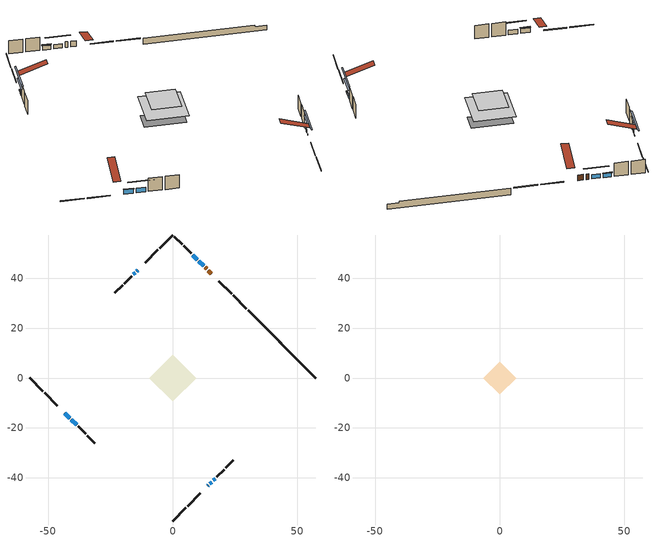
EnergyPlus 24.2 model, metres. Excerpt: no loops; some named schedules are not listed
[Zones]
conditioned space
 floor outside (Floor1 construction): -2.48,0 0,2.48 2.48,0 0,-2.48 z0.61
 floor adiabatic (AdiabaticFloorConstruction): -9.32,0 0,9.32 9.32,0 0,-9.32 z3.05
 floor foundation (Slab1 construction): -6.79,2.48 -2.48,6.79 6.79,-2.48 2.48,-6.79 z-1.68
 wall outside (RimJoist1 construction): 0,-57.32 5.28,-52.04 / -57.32,0 -52.04,-5.28 / 0,57.32 -5.28,52.04 / 29.51,27.81 24.23,33.09 z0.61:0.91
 wall outside (RimJoist2 construction): 5.94,-51.39 11.03,-46.29 / -51.39,-5.94 -46.29,-11.03 / -5.94,51.39 -11.03,46.29 / 23.57,33.75 18.48,38.84 z0.61:0.91
 wall outside (AdiabaticWallConstruction 1): 15.48,41.85 14.26,43.06 / 13.61,43.72 12.99,44.33 z0.61:2.64
 wall outside (AdiabaticWallConstruction): 12.34,44.99 10.49,46.84 z0.61:2.14; -43.29,-14.03 -41.28,-16.05 z0.61:2.27; -14.03,43.29 -14.45,42.87 z0.61:0.95; 14.03,-43.29 14.24,-43.08 z0.61:0.96; -15.11,42.22 -15.83,41.49 / 14.9,-42.43 15.62,-41.7 z0.61:1.8; -40.62,-16.7 -38.56,-18.76 z0.61:2.31; 9.83,47.49 8.02,49.3 z0.61:2.1; 16.28,-41.05 16.98,-40.34 z0.61:1.77
 wall outside (Wall1 construction): 17.64,-39.68 20.63,-36.7 / -37.9,-19.42 -34.92,-22.41 / -16.49,40.84 -19.47,37.85 / 7.37,49.96 4.38,52.94 z0.61:5.49
 wall outside (Wall2 construction): 21.28,-36.04 24.35,-32.97 / -34.26,-23.06 -31.19,-26.13 / -20.13,37.19 -23.2,34.13 / 3.72,53.6 0.66,56.67 z0.61:5.49
 wall foundation (FoundationWall1 construction): 30.17,27.16,-1.68 30.17,27.16,0.61 54.61,2.72,0.61 54.61,2.72,0.07 57.32,0,0.07 57.32,0,-1.68
 window (WindowConstruction): 12.34,44.99 10.49,46.84 z0.61:2.14
 window (WindowConstruction 6): -43.29,-14.03 -41.28,-16.05 z0.61:2.27
 window (WindowConstruction 7): -14.03,43.29 -14.45,42.87 z0.61:0.95
 window (WindowConstruction 8): 14.03,-43.29 14.24,-43.08 z0.61:0.95
 window (WindowConstruction 1): -15.11,42.22 -15.83,41.49 z0.61:1.8
 window (WindowConstruction 2): 14.9,-42.42 15.62,-41.7 z0.61:1.8
 window (WindowConstruction 3): -40.62,-16.7 -38.56,-18.76 z0.61:2.31
 window (WindowConstruction 4): 9.83,47.49 8.02,49.3 z0.61:2.1
 window (WindowConstruction 5): 16.28,-41.05 16.98,-40.34 z0.61:1.77
 door (Door): 15.48,41.85 14.26,43.06 z0.61:2.64
 door (Door 1): 13.61,43.72 12.99,44.33 z0.61:2.64
 ceiling adiabatic (AdiabaticFloorConstruction): 0,-9.32 9.32,0 0,9.32 -9.32,0 z3.05
attic - vented
 floor to conditioned space (Floor2 construction Reversed): -6.59,0 0,6.59 6.59,0 0,-6.59 z5.49
 roof outside (Roof1 construction): 13.38,-43.95,5.49 6.96,-37.53,8.51 5.27,-39.22,8.51 11.69,-45.64,5.49; -43.95,-13.38,5.49 -37.53,-6.96,8.51 -39.22,-5.27,8.51 -45.64,-11.69,5.49; -13.38,43.95,5.49 -6.96,37.53,8.51 -5.27,39.22,8.51 -11.69,45.64,5.49; 16.13,41.19,5.49 9.71,34.77,8.51 11.41,33.08,8.51 17.82,39.5,5.49
shading: 8.62,48.7 14.2,43.12 14.49,43.41 8.91,48.99 z4.78; -41.13,-16.19 -43.43,-13.89 -43.72,-14.18 -41.43,-16.48 z2.47; -18.04,39.28 -10.44,46.88 -10.73,47.17 -18.33,39.57 z6.03; 17.83,-39.49 10.44,-46.88 10.73,-47.17 18.13,-39.78 z6.03; -17.69,39.63 -13.24,44.08 -13.53,44.37 -17.99,39.92 z4.44; 17.49,-39.84 13.03,-44.29 13.32,-44.58 17.78,-40.13 z4.44; -36.69,-20.63 -42.49,-14.84 -42.78,-15.13 -36.98,-20.92 z4.95; 7.88,49.44 9.97,47.35 10.26,47.64 8.17,49.73 z2.3; 17.12,-40.2 16.14,-41.19 16.43,-41.48 17.42,-40.49 z1.97
[Building]
Building 1: Terrain=Suburbs
[Site:Location]
Toronto City Centre_ON: Latitude {deg}=43.63; Longitude {deg}=-79.39; Time Zone {hr}=-5; Elevation {m}=77; Keep Site Location Information=Yes
[Site:GroundTemperature:Shallow]
5.01852, 3.26908, 3.12898, 3.95918, 7.29196, 10.6092, 13.4851, 15.3069, 15.4617, 13.9799, 11.1774, 7.9619
[Site:WaterMainsTemperature]
Calculation Method=Schedule; Temperature Schedule=mains temperature schedule
[Material] Roughness=Rough; Thermal Absorptance=0.9
Name | Thickness {m} | Conductivity {W/m-K} | Density {kg/m3} | Specific Heat {J/kg-K} | Solar Absorptance | Visible Absorptance
asphalt or fiberglass shingles | 0.00635 | 0.162714 | 1121.4 | 1465.45 | 0.84 | 0.84
ceiling loosefill ins | 0.0846667 | 0.0480833 | 16.02 | 1046.75 | 0.7 | 0.7
ceiling stud and cavity | 0.1397 | 0.0937792 | 65.682 | 1177.47 | 0.7 | 0.7
concrete 4.0 in. | 0.1016 | 1.803125 | 2242.8 | 837.4 | 0.7 | 0.7
concrete 8.0 in. | 0.2032 | 1.803125 | 2242.8 | 837.4 | 0.7 | 0.7
door material | 0.04445 | 0.327969 | 512.64 | 1214.23 | 0.7 | 0.7
door material 1 | 0.04445 | 0.20624 | 512.64 | 1214.23 | 0.7 | 0.7
exterior vertical ins | 0.0090273 | 0.029427 | 32.04 | 1214.23 | 0.7 | 0.7
floor covering | 0.0127 | 0.0433444 | 54.468 | 1339.84 | 0.6 | 0.6
floor rigid ins; rim joist rigid ins | 0.051816 | 0.029427 | 32.04 | 1214.23 | 0.7 | 0.7
floor rigid ins 1; wall rigid ins | 0.512978 | 0.029427 | 32.04 | 1214.23 | 0.7 | 0.7
floor stud and cavity | 0.1397 | 0.816256 | 92.3553 | 1139.71 | 0.7 | 0.7
floor stud and cavity 1 | 0.1397 | 1.75129 | 37.0049 | 1207.88 | 0.7 | 0.7
furniture material conditioned space 1 | 0.1524 | 0.115458 | 640.8 | 1214.23 | 0.6 | 0.6
gypsum board | 0.0127 | 0.160291 | 801 | 837.4 | 0.6 | 0.6
gypsum board 1 | 0.0127 | 0.160291 | 801 | 837.4 | 0.7 | 0.7
interior horizontal ins | 0.0378081 | 0.029427 | 32.04 | 1214.23 | 0.7 | 0.7
osb sheathing 0.5 in. | 0.0127 | 0.115458 | 512.64 | 1214.23 | 0.7 | 0.7
osb sheathing 0.75 in. | 0.01905 | 0.115458 | 512.64 | 1214.23 | 0.7 | 0.7
osb sheathing 2.0 in. | 0.0508 | 0.115458 | 512.64 | 1214.23 | 0.7 | 0.7
rim joist stud and cavity | 0.0508 | 0.0451784 | 125.044 | 1163.47 | 0.6 | 0.6
rim joist stud and cavity 1 | 0.0508 | 0.548689 | 125.044 | 1163.47 | 0.6 | 0.6
wall stud and cavity | 0.1397 | 0.0855862 | 139.0536 | 1170.24 | 0.7 | 0.7
wall stud and cavity 1 | 0.0889 | 0.380278 | 52.3479 | 1209.89 | 0.7 | 0.7
wall stud and cavity 2 | 0.0889 | 0.391764 | 83.0341 | 1211.67 | 0.7 | 0.7
wood siding | 0.0254 | 0.102417 | 544.68 | 1172.36 | 0.4 | 0.4
wood siding 1; wood siding 2; wood siding 3 | 0.0254 | 0.102417 | 544.68 | 1172.36 | 0.7 | 0.7
[WindowMaterial:SimpleGlazingSystem]
Name | U-Factor {W/m2-K} | Solar Heat Gain Coefficient
WindowMaterial | 3.2745 | 0.68
WindowMaterial 1 | 3.27848 | 0.66
WindowMaterial 2 | 3.273367 | 0.69
WindowMaterial 3 | 3.27507 | 0.68
WindowMaterial 4 | 3.27961 | 0.65
WindowMaterial 5 | 3.273367 | 0.68
WindowMaterial 6 | 5.97382 | 0.53
WindowMaterial 7 | 3.24952 | 0.43
[Construction]
AdiabaticFloorConstruction: floor stud and cavity 1, floor rigid ins 1, osb sheathing 0.75 in., floor covering
AdiabaticWallConstruction: wood siding 2, wall rigid ins, wall stud and cavity 1, gypsum board
AdiabaticWallConstruction 1: wood siding 3, wall rigid ins, wall stud and cavity 1, gypsum board
Door: door material
Door 1: door material 1
Floor1 construction: floor stud and cavity, floor rigid ins, osb sheathing 0.75 in., floor covering
Floor2 construction Reversed: gypsum board, ceiling stud and cavity, ceiling loosefill ins
FoundationWall1 construction: concrete 8.0 in., gypsum board 1
furniture construction conditioned space 1: furniture material conditioned space 1
PartitionWallConstruction: gypsum board, wall stud and cavity 2, gypsum board
RimJoist1 construction: wood siding 1, osb sheathing 2.0 in., rim joist stud and cavity
RimJoist2 construction: wood siding 1, rim joist rigid ins, osb sheathing 2.0 in., rim joist stud and cavity 1
Roof1 construction: asphalt or fiberglass shingles
Slab1 construction: concrete 4.0 in.
Wall1 construction; Wall2 construction: wood siding, osb sheathing 0.5 in., wall stud and cavity, gypsum board
WindowConstruction: WindowMaterial
WindowConstruction 1; WindowConstruction 2: WindowMaterial 1
WindowConstruction 3: WindowMaterial 2
WindowConstruction 4: WindowMaterial 3
WindowConstruction 5: WindowMaterial 4
WindowConstruction 6: WindowMaterial 5
WindowConstruction 7: WindowMaterial 6
WindowConstruction 8: WindowMaterial 7
[Zone] Multiplier=1; Part of Total Floor Area=Yes
Name | Volume {m3}
attic - vented | 42.6583
conditioned space | 634.6
[Space]
Name | Zone | Volume {m3}
attic - vented 1 | attic - vented | 42.6583
conditioned space 1 | conditioned space | 634.6
[ZoneInfiltration:EffectiveLeakageArea]
infil attic - vented 1: Zone or Space=attic - vented 1; Schedule=Always On Discrete; Effective Air Leakage Area {cm2}=3656.84; Stack Coefficient=0.000210401; Wind Coefficient=9.8004e-06
[ZoneMixing]
whole house fan mix: Zone or Space=attic - vented; Schedule=Always On Continuous; Design Flow Rate Calculation Method=Flow/Zone; Design Flow Rate {m3/s}=0; Source Zone or Space=conditioned space
[SurfaceProperty:ExposedFoundationPerimeter]
Slab1: Exposed Perimeter Calculation Method=TotalExposedPerimeter; Total Exposed Perimeter {m}=38.404
[InternalMass] Zone or ZoneList=conditioned space; Space or SpaceList=conditioned space 1
Name | Construction | Surface Area {m2}
furniture mass conditioned space 1 | furniture construction conditioned space 1 | 106.42
partition wall mass | PartitionWallConstruction | 266.05
[Lights]
interior lighting: Zone or ZoneList or Space or SpaceList=conditioned space 1; Schedule=interior lighting schedule; Design Level Calculation Method=LightingLevel; Lighting Level {W}=343.2; Return Air Fraction=0; Fraction Radiant=0.6; Fraction Visible=0.2; Fraction Replaceable=1
[People]
occupants: Zone or ZoneList or Space or SpaceList=conditioned space 1; Number of People Schedule=occupants schedule; Number of People Calculation Method=People; Number of People=3; Fraction Radiant=0.314171; Sensible Heat Fraction=0.56303; Activity Level Schedule=occupants activity schedule; Carbon Dioxide Generation Rate {m3/s-W}=0; Enable ASHRAE 55 Comfort Warnings=No; Mean Radiant Temperature Calculation Type=EnclosureAveraged
[ElectricEquipment] Zone or ZoneList or Space or SpaceList=conditioned space 1; Design Level Calculation Method=EquipmentLevel
Name | Schedule | Design Level {W} | Fraction Latent | Fraction Radiant | Fraction Lost
clothes dryer | clothes dryer schedule | 140.772 | 0.015 | 0.081 | 0.85
clothes washer | clothes washer schedule | 32.1985 | 0.03 | 0.162 | 0.7
cooking range | cooking range schedule | 215.147 | 0.08 | 0.432 | 0.2
dishwasher | dishwasher schedule | 66.8632 | 0.3 | 0.18 | 0.4
fridge | fridge schedule | 72.9452 | 0 | 0.6 | 0
mech vent house fan | mech vent house fan schedule | 13.2 | 0 | 0 | 1
mech vent house fan cfis | mech vent house fan cfis schedule | 0 | 0 | 0 | 0
misc plug loads | misc plug loads schedule | 494.7 | 0.045 | 0.513 | 0.1
whole house fan | Always On Discrete | 0 | 0 | 0 | 1
[OtherEquipment] Zone or ZoneList or Space or SpaceList=conditioned space 1; Design Level Calculation Method=EquipmentLevel
Name | Fuel Type | Schedule | Design Level {W} | Fraction Latent | Fraction Radiant | Fraction Lost
clothes dryer 1 | Electricity | clothes dryer schedule | 0 | 0.015 | 0.081 | 0.85
cooking range 1 | Electricity | cooking range schedule | 0 | 0.08 | 0.432 | 0.2
general water use latent | None | general water use schedule | 62.594 | 1 | 0 | 0
general water use sensible | None | general water use schedule | -61.6891 | 0 | 0.6 | 0
mech vent house fan latent load | None | Always On Discrete | 0 | 1 | 0 | 0
mech vent house fan sensible load | None | Always On Discrete | 0 | 0 | 0 | 0
water heater energy adjustment1 | NaturalGas | Always On Discrete | 0.01 | 0 | 0 | 1
[ZoneInfiltration:DesignFlowRate] Zone or ZoneList or Space or SpaceList=conditioned space 1; Schedule=Always On Discrete; Design Flow Rate Calculation Method=Flow/Zone; Design Flow Rate {m3/s}=0
infil flow; natural vent flow; whole house fan flow
[Foundation:Kiva]
Foundation Kiva 1: Initial Indoor Air Temperature {C}=21; Interior Horizontal Insulation Material=interior horizontal ins; Interior Horizontal Insulation Depth {m}=0; Interior Horizontal Insulation Width {m}=1; Wall Height Above Grade {m}=0.609996; Wall Depth Below Slab {m}=0.2032; Custom Block Material Name 1=exterior vertical ins; Custom Block Depth 1 {m}=2.28999; Custom Block X Position 1 {m}=0.2159; Custom Block Z Position 1 {m}=0
[Foundation:Kiva:Settings]
Soil Conductivity {W/m-K}=0.849921; Soil Density {kg/m3}=1842.3; Soil Specific Heat {J/kg-K}=418.7; Ground Solar Absorptivity=0.9; Ground Thermal Absorptivity=0.9; Ground Surface Roughness {m}=0.03; Far-Field Width {m}=40; Deep-Ground Boundary Condition=ZeroFlux; Deep-Ground Depth {m}=40; Minimum Cell Dimension {m}=0.2; Maximum Cell Growth Coefficient=3; Simulation Timestep=Timestep
[Exterior:Lights]
exterior lighting: Schedule=exterior lighting schedule; Design Level {W}=75.6
[Schedule:Constant]
Name | Hourly Value
Always On Continuous; mech vent house fan schedule; mech vent house fan cfis schedule; Always On Discrete | 1
occupants activity schedule | 117.228
fridge schedule | 0
[Schedule:Day:Interval]
interior lighting schedule day: No, 01:00, 0.108182, 04:00, 0.0901515, 05:00, 0.0991667, 06:00, 0.162273, 07:00, 0.270455, 08:00, 0.342576, 10:00, 0.369621, 11:00, 0.351591, 12:00, 0.333561, 13:00, 0.324545, 14:00, 0.31553, 15:00, 0.333561, 16:00, 0.369621, 17:00, 0.450758, 18:00, 0.585985, 19:00, 0.775303, 20:00, 0.955606, 21:00, 0.991667, 22:00, 0.712197, 23:00, 0.360606, 24:00, 0.162273
interior lighting schedule default day: No, 24:00, 0
[Schedule:Week:Daily]
interior lighting schedule Week Rule - Jan1-Jan27: interior lighting schedule day, interior lighting schedule day, interior lighting schedule day, interior lighting schedule day, interior lighting schedule day, interior lighting schedule day, interior lighting schedule day, interior lighting schedule default day, interior lighting schedule default day, interior lighting schedule default day, interior lighting schedule default day, interior lighting schedule default day
interior lighting schedule Week Rule - Jan28-Feb3: interior lighting schedule day, interior lighting schedule day, interior lighting schedule day, interior lighting schedule day, interior lighting schedule day 1, interior lighting schedule day 1, interior lighting schedule day 1, interior lighting schedule default day, interior lighting schedule default day, interior lighting schedule default day, interior lighting schedule default day, interior lighting schedule default day
interior lighting schedule Week Rule - Feb4-Feb24: interior lighting schedule day 1, interior lighting schedule day 1, interior lighting schedule day 1, interior lighting schedule day 1, interior lighting schedule day 1, interior lighting schedule day 1, interior lighting schedule day 1, interior lighting schedule default day, interior lighting schedule default day, interior lighting schedule default day, interior lighting schedule default day, interior lighting schedule default day
interior lighting schedule Week Rule - Feb25-Mar3: interior lighting schedule day 1, interior lighting schedule day 1, interior lighting schedule day 1, interior lighting schedule day 1, interior lighting schedule day 2, interior lighting schedule day 2, interior lighting schedule day 2, interior lighting schedule default day, interior lighting schedule default day, interior lighting schedule default day, interior lighting schedule default day, interior lighting schedule default day
interior lighting schedule Week Rule - Mar4-Mar31: interior lighting schedule day 2, interior lighting schedule day 2, interior lighting schedule day 2, interior lighting schedule day 2, interior lighting schedule day 2, interior lighting schedule day 2, interior lighting schedule day 2, interior lighting schedule default day, interior lighting schedule default day, interior lighting schedule default day, interior lighting schedule default day, interior lighting schedule default day
interior lighting schedule Week Rule - Apr1-Apr28: interior lighting schedule day 3, interior lighting schedule day 3, interior lighting schedule day 3, interior lighting schedule day 3, interior lighting schedule day 3, interior lighting schedule day 3, interior lighting schedule day 3, interior lighting schedule default day, interior lighting schedule default day, interior lighting schedule default day, interior lighting schedule default day, interior lighting schedule default day
interior lighting schedule Week Rule - Apr29-May5: interior lighting schedule day 3, interior lighting schedule day 3, interior lighting schedule day 4, interior lighting schedule day 4, interior lighting schedule day 4, interior lighting schedule day 4, interior lighting schedule day 4, interior lighting schedule default day, interior lighting schedule default day, interior lighting schedule default day, interior lighting schedule default day, interior lighting schedule default day
interior lighting schedule Week Rule - May6-May26: interior lighting schedule day 4, interior lighting schedule day 4, interior lighting schedule day 4, interior lighting schedule day 4, interior lighting schedule day 4, interior lighting schedule day 4, interior lighting schedule day 4, interior lighting schedule default day, interior lighting schedule default day, interior lighting schedule default day, interior lighting schedule default day, interior lighting schedule default day
interior lighting schedule Week Rule - May27-Jun2: interior lighting schedule day 4, interior lighting schedule day 4, interior lighting schedule day 4, interior lighting schedule day 4, interior lighting schedule day 4, interior lighting schedule day 5, interior lighting schedule day 5, interior lighting schedule default day, interior lighting schedule default day, interior lighting schedule default day, interior lighting schedule default day, interior lighting schedule default day
interior lighting schedule Week Rule - Jun3-Jun30: interior lighting schedule day 5, interior lighting schedule day 5, interior lighting schedule day 5, interior lighting schedule day 5, interior lighting schedule day 5, interior lighting schedule day 5, interior lighting schedule day 5, interior lighting schedule default day, interior lighting schedule default day, interior lighting schedule default day, interior lighting schedule default day, interior lighting schedule default day
interior lighting schedule Week Rule - Jul1-Jul28: interior lighting schedule day 6, interior lighting schedule day 6, interior lighting schedule day 6, interior lighting schedule day 6, interior lighting schedule day 6, interior lighting schedule day 6, interior lighting schedule day 6, interior lighting schedule default day, interior lighting schedule default day, interior lighting schedule default day, interior lighting schedule default day, interior lighting schedule default day
interior lighting schedule Week Rule - Jul29-Aug4: interior lighting schedule day 6, interior lighting schedule day 6, interior lighting schedule day 6, interior lighting schedule day 7, interior lighting schedule day 7, interior lighting schedule day 7, interior lighting schedule day 7, interior lighting schedule default day, interior lighting schedule default day, interior lighting schedule default day, interior lighting schedule default day, interior lighting schedule default day
interior lighting schedule Week Rule - Aug5-Aug25: interior lighting schedule day 7, interior lighting schedule day 7, interior lighting schedule day 7, interior lighting schedule day 7, interior lighting schedule day 7, interior lighting schedule day 7, interior lighting schedule day 7, interior lighting schedule default day, interior lighting schedule default day, interior lighting schedule default day, interior lighting schedule default day, interior lighting schedule default day
interior lighting schedule Week Rule - Aug26-Sep1: interior lighting schedule day 7, interior lighting schedule day 7, interior lighting schedule day 7, interior lighting schedule day 7, interior lighting schedule day 7, interior lighting schedule day 7, interior lighting schedule day 8, interior lighting schedule default day, interior lighting schedule default day, interior lighting schedule default day, interior lighting schedule default day, interior lighting schedule default day
interior lighting schedule Week Rule - Sep2-Sep29: interior lighting schedule day 8, interior lighting schedule day 8, interior lighting schedule day 8, interior lighting schedule day 8, interior lighting schedule day 8, interior lighting schedule day 8, interior lighting schedule day 8, interior lighting schedule default day, interior lighting schedule default day, interior lighting schedule default day, interior lighting schedule default day, interior lighting schedule default day
interior lighting schedule Week Rule - Sep30-Oct6: interior lighting schedule day 8, interior lighting schedule day 9, interior lighting schedule day 9, interior lighting schedule day 9, interior lighting schedule day 9, interior lighting schedule day 9, interior lighting schedule day 9, interior lighting schedule default day, interior lighting schedule default day, interior lighting schedule default day, interior lighting schedule default day, interior lighting schedule default day
interior lighting schedule Week Rule - Oct7-Oct27: interior lighting schedule day 9, interior lighting schedule day 9, interior lighting schedule day 9, interior lighting schedule day 9, interior lighting schedule day 9, interior lighting schedule day 9, interior lighting schedule day 9, interior lighting schedule default day, interior lighting schedule default day, interior lighting schedule default day, interior lighting schedule default day, interior lighting schedule default day
interior lighting schedule Week Rule - Oct28-Nov3: interior lighting schedule day 9, interior lighting schedule day 9, interior lighting schedule day 9, interior lighting schedule day 9, interior lighting schedule day 10, interior lighting schedule day 10, interior lighting schedule day 10, interior lighting schedule default day, interior lighting schedule default day, interior lighting schedule default day, interior lighting schedule default day, interior lighting schedule default day
interior lighting schedule Week Rule - Nov4-Nov24: interior lighting schedule day 10, interior lighting schedule day 10, interior lighting schedule day 10, interior lighting schedule day 10, interior lighting schedule day 10, interior lighting schedule day 10, interior lighting schedule day 10, interior lighting schedule default day, interior lighting schedule default day, interior lighting schedule default day, interior lighting schedule default day, interior lighting schedule default day
interior lighting schedule Week Rule - Nov25-Dec1: interior lighting schedule day 10, interior lighting schedule day 10, interior lighting schedule day 10, interior lighting schedule day 10, interior lighting schedule day 10, interior lighting schedule day 10, interior lighting schedule day 11, interior lighting schedule default day, interior lighting schedule default day, interior lighting schedule default day, interior lighting schedule default day, interior lighting schedule default day
interior lighting schedule Week Rule - Dec2-Dec31: interior lighting schedule day 11, interior lighting schedule day 11, interior lighting schedule day 11, interior lighting schedule day 11, interior lighting schedule day 11, interior lighting schedule day 11, interior lighting schedule day 11, interior lighting schedule default day, interior lighting schedule default day, interior lighting schedule default day, interior lighting schedule default day, interior lighting schedule default day
occupants schedule Week Rule - Jan1-Dec31: occupants schedule day, occupants schedule day, occupants schedule day, occupants schedule day, occupants schedule day, occupants schedule day, occupants schedule day, occupants schedule default day, occupants schedule default day, occupants schedule default day, occupants schedule default day, occupants schedule default day
clothes dryer schedule Week Rule - Jan1-Dec31: clothes dryer schedule day, clothes dryer schedule day, clothes dryer schedule day, clothes dryer schedule day, clothes dryer schedule day, clothes dryer schedule day, clothes dryer schedule day, clothes dryer schedule default day, clothes dryer schedule default day, clothes dryer schedule default day, clothes dryer schedule default day, clothes dryer schedule default day
clothes washer schedule Week Rule - Jan1-Dec31: clothes washer schedule day, clothes washer schedule day, clothes washer schedule day, clothes washer schedule day, clothes washer schedule day, clothes washer schedule day, clothes washer schedule day, clothes washer schedule default day, clothes washer schedule default day, clothes washer schedule default day, clothes washer schedule default day, clothes washer schedule default day
cooking range schedule Week Rule - Jan1-Dec31: cooking range schedule day, cooking range schedule day, cooking range schedule day, cooking range schedule day, cooking range schedule day, cooking range schedule day, cooking range schedule day, cooking range schedule default day, cooking range schedule default day, cooking range schedule default day, cooking range schedule default day, cooking range schedule default day
dishwasher schedule Week Rule - Jan1-Dec31: dishwasher schedule day, dishwasher schedule day, dishwasher schedule day, dishwasher schedule day, dishwasher schedule day, dishwasher schedule day, dishwasher schedule day, dishwasher schedule default day, dishwasher schedule default day, dishwasher schedule default day, dishwasher schedule default day, dishwasher schedule default day
misc plug loads schedule Week Rule - Jan1-Dec31: misc plug loads schedule day, misc plug loads schedule day, misc plug loads schedule day, misc plug loads schedule day, misc plug loads schedule day, misc plug loads schedule day, misc plug loads schedule day, misc plug loads schedule default day, misc plug loads schedule default day, misc plug loads schedule default day, misc plug loads schedule default day, misc plug loads schedule default day
general water use schedule Week Rule - Jan1-Dec31: general water use schedule day, general water use schedule day, general water use schedule day, general water use schedule day, general water use schedule day, general water use schedule day, general water use schedule day, general water use schedule default day, general water use schedule default day, general water use schedule default day, general water use schedule default day, general water use schedule default day
exterior lighting schedule Week Rule - Jan1-Jan27: exterior lighting schedule day, exterior lighting schedule day, exterior lighting schedule day, exterior lighting schedule day, exterior lighting schedule day, exterior lighting schedule day, exterior lighting schedule day, exterior lighting schedule default day, exterior lighting schedule default day, exterior lighting schedule default day, exterior lighting schedule default day, exterior lighting schedule default day
exterior lighting schedule Week Rule - Jan28-Feb3: exterior lighting schedule day, exterior lighting schedule day, exterior lighting schedule day, exterior lighting schedule day, exterior lighting schedule day 1, exterior lighting schedule day 1, exterior lighting schedule day 1, exterior lighting schedule default day, exterior lighting schedule default day, exterior lighting schedule default day, exterior lighting schedule default day, exterior lighting schedule default day
exterior lighting schedule Week Rule - Feb4-Feb24: exterior lighting schedule day 1, exterior lighting schedule day 1, exterior lighting schedule day 1, exterior lighting schedule day 1, exterior lighting schedule day 1, exterior lighting schedule day 1, exterior lighting schedule day 1, exterior lighting schedule default day, exterior lighting schedule default day, exterior lighting schedule default day, exterior lighting schedule default day, exterior lighting schedule default day
exterior lighting schedule Week Rule - Feb25-Mar3: exterior lighting schedule day 1, exterior lighting schedule day 1, exterior lighting schedule day 1, exterior lighting schedule day 1, exterior lighting schedule day 2, exterior lighting schedule day 2, exterior lighting schedule day 2, exterior lighting schedule default day, exterior lighting schedule default day, exterior lighting schedule default day, exterior lighting schedule default day, exterior lighting schedule default day
exterior lighting schedule Week Rule - Mar4-Mar31: exterior lighting schedule day 2, exterior lighting schedule day 2, exterior lighting schedule day 2, exterior lighting schedule day 2, exterior lighting schedule day 2, exterior lighting schedule day 2, exterior lighting schedule day 2, exterior lighting schedule default day, exterior lighting schedule default day, exterior lighting schedule default day, exterior lighting schedule default day, exterior lighting schedule default day
exterior lighting schedule Week Rule - Apr1-Apr28: exterior lighting schedule day 3, exterior lighting schedule day 3, exterior lighting schedule day 3, exterior lighting schedule day 3, exterior lighting schedule day 3, exterior lighting schedule day 3, exterior lighting schedule day 3, exterior lighting schedule default day, exterior lighting schedule default day, exterior lighting schedule default day, exterior lighting schedule default day, exterior lighting schedule default day
exterior lighting schedule Week Rule - Apr29-May5: exterior lighting schedule day 3, exterior lighting schedule day 3, exterior lighting schedule day 4, exterior lighting schedule day 4, exterior lighting schedule day 4, exterior lighting schedule day 4, exterior lighting schedule day 4, exterior lighting schedule default day, exterior lighting schedule default day, exterior lighting schedule default day, exterior lighting schedule default day, exterior lighting schedule default day
exterior lighting schedule Week Rule - May6-May26: exterior lighting schedule day 4, exterior lighting schedule day 4, exterior lighting schedule day 4, exterior lighting schedule day 4, exterior lighting schedule day 4, exterior lighting schedule day 4, exterior lighting schedule day 4, exterior lighting schedule default day, exterior lighting schedule default day, exterior lighting schedule default day, exterior lighting schedule default day, exterior lighting schedule default day
exterior lighting schedule Week Rule - May27-Jun2: exterior lighting schedule day 4, exterior lighting schedule day 4, exterior lighting schedule day 4, exterior lighting schedule day 4, exterior lighting schedule day 4, exterior lighting schedule day 5, exterior lighting schedule day 5, exterior lighting schedule default day, exterior lighting schedule default day, exterior lighting schedule default day, exterior lighting schedule default day, exterior lighting schedule default day
exterior lighting schedule Week Rule - Jun3-Jun30: exterior lighting schedule day 5, exterior lighting schedule day 5, exterior lighting schedule day 5, exterior lighting schedule day 5, exterior lighting schedule day 5, exterior lighting schedule day 5, exterior lighting schedule day 5, exterior lighting schedule default day, exterior lighting schedule default day, exterior lighting schedule default day, exterior lighting schedule default day, exterior lighting schedule default day
exterior lighting schedule Week Rule - Jul1-Jul28: exterior lighting schedule day 6, exterior lighting schedule day 6, exterior lighting schedule day 6, exterior lighting schedule day 6, exterior lighting schedule day 6, exterior lighting schedule day 6, exterior lighting schedule day 6, exterior lighting schedule default day, exterior lighting schedule default day, exterior lighting schedule default day, exterior lighting schedule default day, exterior lighting schedule default day
exterior lighting schedule Week Rule - Jul29-Aug4: exterior lighting schedule day 6, exterior lighting schedule day 6, exterior lighting schedule day 6, exterior lighting schedule day 7, exterior lighting schedule day 7, exterior lighting schedule day 7, exterior lighting schedule day 7, exterior lighting schedule default day, exterior lighting schedule default day, exterior lighting schedule default day, exterior lighting schedule default day, exterior lighting schedule default day
exterior lighting schedule Week Rule - Aug5-Aug25: exterior lighting schedule day 7, exterior lighting schedule day 7, exterior lighting schedule day 7, exterior lighting schedule day 7, exterior lighting schedule day 7, exterior lighting schedule day 7, exterior lighting schedule day 7, exterior lighting schedule default day, exterior lighting schedule default day, exterior lighting schedule default day, exterior lighting schedule default day, exterior lighting schedule default day
exterior lighting schedule Week Rule - Aug26-Sep1: exterior lighting schedule day 7, exterior lighting schedule day 7, exterior lighting schedule day 7, exterior lighting schedule day 7, exterior lighting schedule day 7, exterior lighting schedule day 7, exterior lighting schedule day 8, exterior lighting schedule default day, exterior lighting schedule default day, exterior lighting schedule default day, exterior lighting schedule default day, exterior lighting schedule default day
exterior lighting schedule Week Rule - Sep2-Sep29: exterior lighting schedule day 8, exterior lighting schedule day 8, exterior lighting schedule day 8, exterior lighting schedule day 8, exterior lighting schedule day 8, exterior lighting schedule day 8, exterior lighting schedule day 8, exterior lighting schedule default day, exterior lighting schedule default day, exterior lighting schedule default day, exterior lighting schedule default day, exterior lighting schedule default day
exterior lighting schedule Week Rule - Sep30-Oct6: exterior lighting schedule day 8, exterior lighting schedule day 9, exterior lighting schedule day 9, exterior lighting schedule day 9, exterior lighting schedule day 9, exterior lighting schedule day 9, exterior lighting schedule day 9, exterior lighting schedule default day, exterior lighting schedule default day, exterior lighting schedule default day, exterior lighting schedule default day, exterior lighting schedule default day
exterior lighting schedule Week Rule - Oct7-Oct27: exterior lighting schedule day 9, exterior lighting schedule day 9, exterior lighting schedule day 9, exterior lighting schedule day 9, exterior lighting schedule day 9, exterior lighting schedule day 9, exterior lighting schedule day 9, exterior lighting schedule default day, exterior lighting schedule default day, exterior lighting schedule default day, exterior lighting schedule default day, exterior lighting schedule default day
exterior lighting schedule Week Rule - Oct28-Nov3: exterior lighting schedule day 9, exterior lighting schedule day 9, exterior lighting schedule day 9, exterior lighting schedule day 9, exterior lighting schedule day 10, exterior lighting schedule day 10, exterior lighting schedule day 10, exterior lighting schedule default day, exterior lighting schedule default day, exterior lighting schedule default day, exterior lighting schedule default day, exterior lighting schedule default day
exterior lighting schedule Week Rule - Nov4-Nov24: exterior lighting schedule day 10, exterior lighting schedule day 10, exterior lighting schedule day 10, exterior lighting schedule day 10, exterior lighting schedule day 10, exterior lighting schedule day 10, exterior lighting schedule day 10, exterior lighting schedule default day, exterior lighting schedule default day, exterior lighting schedule default day, exterior lighting schedule default day, exterior lighting schedule default day
exterior lighting schedule Week Rule - Nov25-Dec1: exterior lighting schedule day 10, exterior lighting schedule day 10, exterior lighting schedule day 10, exterior lighting schedule day 10, exterior lighting schedule day 10, exterior lighting schedule day 10, exterior lighting schedule day 11, exterior lighting schedule default day, exterior lighting schedule default day, exterior lighting schedule default day, exterior lighting schedule default day, exterior lighting schedule default day
exterior lighting schedule Week Rule - Dec2-Dec31: exterior lighting schedule day 11, exterior lighting schedule day 11, exterior lighting schedule day 11, exterior lighting schedule day 11, exterior lighting schedule day 11, exterior lighting schedule day 11, exterior lighting schedule day 11, exterior lighting schedule default day, exterior lighting schedule default day, exterior lighting schedule default day, exterior lighting schedule default day, exterior lighting schedule default day
[Schedule:Year]
interior lighting schedule: interior lighting schedule Week Rule - Jan1-Jan27, 1, 1, 1, 27, interior lighting schedule Week Rule - Jan28-Feb3, 1, 28, 2, 3, interior lighting schedule Week Rule - Feb4-Feb24, 2, 4, 2, 24, interior lighting schedule Week Rule - Feb25-Mar3, 2, 25, 3, 3, interior lighting schedule Week Rule - Mar4-Mar31, 3, 4, 3, 31, interior lighting schedule Week Rule - Apr1-Apr28, 4, 1, 4, 28, interior lighting schedule Week Rule - Apr29-May5, 4, 29, 5, 5, interior lighting schedule Week Rule - May6-May26, 5, 6, 5, 26, interior lighting schedule Week Rule - May27-Jun2, 5, 27, 6, 2, interior lighting schedule Week Rule - Jun3-Jun30, 6, 3, 6, 30, interior lighting schedule Week Rule - Jul1-Jul28, 7, 1, 7, 28, interior lighting schedule Week Rule - Jul29-Aug4, 7, 29, 8, 4, interior lighting schedule Week Rule - Aug5-Aug25, 8, 5, 8, 25, interior lighting schedule Week Rule - Aug26-Sep1, 8, 26, 9, 1, interior lighting schedule Week Rule - Sep2-Sep29, 9, 2, 9, 29, interior lighting schedule Week Rule - Sep30-Oct6, 9, 30, 10, 6, interior lighting schedule Week Rule - Oct7-Oct27, 10, 7, 10, 27, interior lighting schedule Week Rule - Oct28-Nov3, 10, 28, 11, 3, interior lighting schedule Week Rule - Nov4-Nov24, 11, 4, 11, 24, interior lighting schedule Week Rule - Nov25-Dec1, 11, 25, 12, 1, interior lighting schedule Week Rule - Dec2-Dec31, 12, 2, 12, 31
occupants schedule: occupants schedule Week Rule - Jan1-Dec31, 1, 1, 12, 31
clothes dryer schedule: clothes dryer schedule Week Rule - Jan1-Dec31, 1, 1, 12, 31
clothes washer schedule: clothes washer schedule Week Rule - Jan1-Dec31, 1, 1, 12, 31
cooking range schedule: cooking range schedule Week Rule - Jan1-Dec31, 1, 1, 12, 31
dishwasher schedule: dishwasher schedule Week Rule - Jan1-Dec31, 1, 1, 12, 31
misc plug loads schedule: misc plug loads schedule Week Rule - Jan1-Dec31, 1, 1, 12, 31
general water use schedule: general water use schedule Week Rule - Jan1-Dec31, 1, 1, 12, 31
exterior lighting schedule: exterior lighting schedule Week Rule - Jan1-Jan27, 1, 1, 1, 27, exterior lighting schedule Week Rule - Jan28-Feb3, 1, 28, 2, 3, exterior lighting schedule Week Rule - Feb4-Feb24, 2, 4, 2, 24, exterior lighting schedule Week Rule - Feb25-Mar3, 2, 25, 3, 3, exterior lighting schedule Week Rule - Mar4-Mar31, 3, 4, 3, 31, exterior lighting schedule Week Rule - Apr1-Apr28, 4, 1, 4, 28, exterior lighting schedule Week Rule - Apr29-May5, 4, 29, 5, 5, exterior lighting schedule Week Rule - May6-May26, 5, 6, 5, 26, exterior lighting schedule Week Rule - May27-Jun2, 5, 27, 6, 2, exterior lighting schedule Week Rule - Jun3-Jun30, 6, 3, 6, 30, exterior lighting schedule Week Rule - Jul1-Jul28, 7, 1, 7, 28, exterior lighting schedule Week Rule - Jul29-Aug4, 7, 29, 8, 4, exterior lighting schedule Week Rule - Aug5-Aug25, 8, 5, 8, 25, exterior lighting schedule Week Rule - Aug26-Sep1, 8, 26, 9, 1, exterior lighting schedule Week Rule - Sep2-Sep29, 9, 2, 9, 29, exterior lighting schedule Week Rule - Sep30-Oct6, 9, 30, 10, 6, exterior lighting schedule Week Rule - Oct7-Oct27, 10, 7, 10, 27, exterior lighting schedule Week Rule - Oct28-Nov3, 10, 28, 11, 3, exterior lighting schedule Week Rule - Nov4-Nov24, 11, 4, 11, 24, exterior lighting schedule Week Rule - Nov25-Dec1, 11, 25, 12, 1, exterior lighting schedule Week Rule - Dec2-Dec31, 12, 2, 12, 31
[Schedule:Compact]
mains temperature schedule: Through: 01/01, For: AllDays, Until: 24:00, 8.80333, Through: 01/02, For: AllDays, Until: 24:00, 8.74333, Through: 01/03, For: AllDays, Until: 24:00, 8.68389, Through: 01/04, For: AllDays, Until: 24:00, 8.62611, Through: 01/05, For: AllDays, Until: 24:00, 8.56944, Through: 01/06, For: AllDays, Until: 24:00, 8.51389, Through: 01/07, For: AllDays, Until: 24:00, 8.45944, Through: 01/08, For: AllDays, Until: 24:00, 8.40611, Through: 01/09, For: AllDays, Until: 24:00, 8.35389, Through: 01/10, For: AllDays, Until: 24:00, 8.30278, Through: 01/11, For: AllDays, Until: 24:00, 8.25333, Through: 01/12, For: AllDays, Until: 24:00, 8.205, Through: 01/13, For: AllDays, Until: 24:00, 8.15778, Through: 01/14, For: AllDays, Until: 24:00, 8.11222, Through: 01/15, For: AllDays, Until: 24:00, 8.06778, Through: 01/16, For: AllDays, Until: 24:00, 8.02444, Through: 01/17, For: AllDays, Until: 24:00, 7.98222, Through: 01/18, For: AllDays, Until: 24:00, 7.94167, Through: 01/19, For: AllDays, Until: 24:00, 7.90222, Through: 01/20, For: AllDays, Until: 24:00, 7.86444, Through: 01/21, For: AllDays, Until: 24:00, 7.82778, Through: 01/22, For: AllDays, Until: 24:00, 7.79278, Through: 01/23, For: AllDays, Until: 24:00, 7.75889, Through: 01/24, For: AllDays, Until: 24:00, 7.72667, Through: 01/25, For: AllDays, Until: 24:00, 7.69556, Through: 01/26, For: AllDays, Until: 24:00, 7.66611, Through: 01/27, For: AllDays, Until: 24:00, 7.63778, Through: 01/28, For: AllDays, Until: 24:00, 7.61111, Through: 01/29, For: AllDays, Until: 24:00, 7.58556, Through: 01/30, For: AllDays, Until: 24:00, 7.56167, Through: 01/31, For: AllDays, Until: 24:00, 7.53944, Through: 02/01, For: AllDays, Until: 24:00, 7.51833, Through: 02/02, For: AllDays, Until: 24:00, 7.49889, Through: 02/03, For: AllDays, Until: 24:00, 7.48111, Through: 02/04, For: AllDays, Until: 24:00, 7.46444, Through: 02/05, For: AllDays, Until: 24:00, 7.44944, Through: 02/06, For: AllDays, Until: 24:00, 7.43556, Through: 02/07, For: AllDays, Until: 24:00, 7.42333, Through: 02/08, For: AllDays, Until: 24:00, 7.41278, Through: 02/09, For: AllDays, Until: 24:00, 7.40389, Through: 02/10, For: AllDays, Until: 24:00, 7.39611, Through: 02/11, For: AllDays, Until: 24:00, 7.39, Through: 02/12, For: AllDays, Until: 24:00, 7.38556, Through: 02/13, For: AllDays, Until: 24:00, 7.38222, Through: 02/14, For: AllDays, Until: 24:00, 7.38056, Through: 02/15, For: AllDays, Until: 24:00, 7.38056, Through: 02/16, For: AllDays, Until: 24:00, 7.38222, Through: 02/17, For: AllDays, Until: 24:00, 7.385, Through: 02/18, For: AllDays, Until: 24:00, 7.38944, Through: 02/19, For: AllDays, Until: 24:00, 7.395, Through: 02/20, For: AllDays, Until: 24:00, 7.40278, Through: 02/21, For: AllDays, Until: 24:00, 7.41167, Through: 02/22, For: AllDays, Until: 24:00, 7.42222, Through: 02/23, For: AllDays, Until: 24:00, 7.43389, Through: 02/24, For: AllDays, Until: 24:00, 7.44722, Through: 02/25, For: AllDays, Until: 24:00, 7.46222, Through: 02/26, For: AllDays, Until: 24:00, 7.47833, Through: 02/27, For: AllDays, Until: 24:00, 7.49611, Through: 02/28, For: AllDays, Until: 24:00, 7.51556, Through: 03/01, For: AllDays, Until: 24:00, 7.53667, Through: 03/02, For: AllDays, Until: 24:00, 7.55889, Through: 03/03, For: AllDays, Until: 24:00, 7.58222, Through: 03/04, For: AllDays, Until: 24:00, 7.60722, Through: 03/05, For: AllDays, Until: 24:00, 7.63389, Through: 03/06, For: AllDays, Until: 24:00, 7.66222, Through: 03/07, For: AllDays, Until: 24:00, 7.69111, Through: 03/08, For: AllDays, Until: 24:00, 7.72222, Through: 03/09, For: AllDays, Until: 24:00, 7.75444, Through: 03/10, For: AllDays, Until: 24:00, 7.78778, Through: 03/11, For: AllDays, Until: 24:00, 7.82278, Through: 03/12, For: AllDays, Until: 24:00, 7.85944, Through: 03/13, For: AllDays, Until: 24:00, 7.89722, Through: 03/14, For: AllDays, Until: 24:00, 7.93611, Through: 03/15, For: AllDays, Until: 24:00, 7.97667, Through: 03/16, For: AllDays, Until: 24:00, 8.01833, Through: 03/17, For: AllDays, Until: 24:00, 8.06167, Through: 03/18, For: AllDays, Until: 24:00, 8.10611, Through: 03/19, For: AllDays, Until: 24:00, 8.15167, Through: 03/20, For: AllDays, Until: 24:00, 8.19833, Through: 03/21, For: AllDays, Until: 24:00, 8.24667, Through: 03/22, For: AllDays, Until: 24:00, 8.29611, Through: 03/23, For: AllDays, Until: 24:00, 8.34667, Through: 03/24, For: AllDays, Until: 24:00, 8.39889, Through: 03/25, For: AllDays, Until: 24:00, 8.45167, Through: 03/26, For: AllDays, Until: 24:00, 8.50611, Through: 03/27, For: AllDays, Until: 24:00, 8.56167, Through: 03/28, For: AllDays, Until: 24:00, 8.61833, Through: 03/29, For: AllDays, Until: 24:00, 8.67611, Through: 03/30, For: AllDays, Until: 24:00, 8.735, Through: 03/31, For: AllDays, Until: 24:00, 8.795, Through: 04/01, For: AllDays, Until: 24:00, 8.85611, Through: 04/02, For: AllDays, Until: 24:00, 8.91833, Through: 04/03, For: AllDays, Until: 24:00, 8.98167, Through: 04/04, For: AllDays, Until: 24:00, 9.04556, Through: 04/05, For: AllDays, Until: 24:00, 9.11111, Through: 04/06, For: AllDays, Until: 24:00, 9.17722, Through: 04/07, For: AllDays, Until: 24:00, 9.24444, Through: 04/08, For: AllDays, Until: 24:00, 9.31222, Through: 04/09, For: AllDays, Until: 24:00, 9.38167, Through: 04/10, For: AllDays, Until: 24:00, 9.45167, Through: 04/11, For: AllDays, Until: 24:00, 9.52222, Through: 04/12, For: AllDays, Until: 24:00, 9.59444, Through: 04/13, For: AllDays, Until: 24:00, 9.66667, Through: 04/14, For: AllDays, Until: 24:00, 9.74, Through: 04/15, For: AllDays, Until: 24:00, 9.81444, Through: 04/16, For: AllDays, Until: 24:00, 9.88944, Through: 04/17, For: AllDays, Until: 24:00, 9.96556, Through: 04/18, For: AllDays, Until: 24:00, 10.0417, Through: 04/19, For: AllDays, Until: 24:00, 10.1189, Through: 04/20, For: AllDays, Until: 24:00, 10.1972, Through: 04/21, For: AllDays, Until: 24:00, 10.2756, Through: 04/22, For: AllDays, Until: 24:00, 10.355, Through: 04/23, For: AllDays, Until: 24:00, 10.435, Through: 04/24, For: AllDays, Until: 24:00, 10.515, Through: 04/25, For: AllDays, Until: 24:00, 10.5961, Through: 04/26, For: AllDays, Until: 24:00, 10.6778, Through: 04/27, For: AllDays, Until: 24:00, 10.76, Through: 04/28, For: AllDays, Until: 24:00, 10.8428, Through: 04/29, For: AllDays, Until: 24:00, 10.9261, Through: 04/30, For: AllDays, Until: 24:00, 11.0094, Through: 05/01, For: AllDays, Until: 24:00, 11.0933, Through: 05/02, For: AllDays, Until: 24:00, 11.1778, Through: 05/03, For: AllDays, Until: 24:00, 11.2628, Through: 05/04, For: AllDays, Until: 24:00, 11.3478, Through: 05/05, For: AllDays, Until: 24:00, 11.4333, Through: 05/06, For: AllDays, Until: 24:00, 11.5189, Through: 05/07, For: AllDays, Until: 24:00, 11.605, Through: 05/08, For: AllDays, Until: 24:00, 11.6917, Through: 05/09, For: AllDays, Until: 24:00, 11.7778, Through: 05/10, For: AllDays, Until: 24:00, 11.865, Through: 05/11, For: AllDays, Until: 24:00, 11.9517, Through: 05/12, For: AllDays, Until: 24:00, 12.0389, Through: 05/13, For: AllDays, Until: 24:00, 12.1261, Through: 05/14, For: AllDays, Until: 24:00, 12.2133, Through: 05/15, For: AllDays, Until: 24:00, 12.3006, Through: 05/16, For: AllDays, Until: 24:00, 12.3883, Through: 05/17, For: AllDays, Until: 24:00, 12.4756, Through: 05/18, For: AllDays, Until: 24:00, 12.5628, Through: 05/19, For: AllDays, Until: 24:00, 12.6506, Through: 05/20, For: AllDays, Until: 24:00, 12.7378, Through: 05/21, For: AllDays, Until: 24:00, 12.825, Through: 05/22, For: AllDays, Until: 24:00, 12.9122, Through: 05/23, For: AllDays, Until: 24:00, 12.9994, Through: 05/24, For: AllDays, Until: 24:00, 13.0861, Through: 05/25, For: AllDays, Until: 24:00, 13.1728, Through: 05/26, For: AllDays, Until: 24:00, 13.2594, Through: 05/27, For: AllDays, Until: 24:00, 13.3456, Through: 05/28, For: AllDays, Until: 24:00, 13.4317, Through: 05/29, For: AllDays, Until: 24:00, 13.5172, Through: 05/30, For: AllDays, Until: 24:00, 13.6028, Through: 05/31, For: AllDays, Until: 24:00, 13.6878, Through: 06/01, For: AllDays, Until: 24:00, 13.7722, Through: 06/02, For: AllDays, Until: 24:00, 13.8567, Through: 06/03, For: AllDays, Until: 24:00, 13.9406, Through: 06/04, For: AllDays, Until: 24:00, 14.0239, Through: 06/05, For: AllDays, Until: 24:00, 14.1067, Through: 06/06, For: AllDays, Until: 24:00, 14.1894, Through: 06/07, For: AllDays, Until: 24:00, 14.2711, Through: 06/08, For: AllDays, Until: 24:00, 14.3528, Through: 06/09, For: AllDays, Until: 24:00, 14.4339, Through: 06/10, For: AllDays, Until: 24:00, 14.5139, Through: 06/11, For: AllDays, Until: 24:00, 14.5939, Through: 06/12, For: AllDays, Until: 24:00, 14.6728, Through: 06/13, For: AllDays, Until: 24:00, 14.7511, Through: 06/14, For: AllDays, Until: 24:00, 14.8289, Through: 06/15, For: AllDays, Until: 24:00, 14.9061, Through: 06/16, For: AllDays, Until: 24:00, 14.9822, Through: 06/17, For: AllDays, Until: 24:00, 15.0578, Through: 06/18, For: AllDays, Until: 24:00, 15.1328, Through: 06/19, For: AllDays, Until: 24:00, 15.2067, Through: 06/20, For: AllDays, Until: 24:00, 15.28, Through: 06/21, For: AllDays, Until: 24:00, 15.3522, Through: 06/22, For: AllDays, Until: 24:00, 15.4239, Through: 06/23, For: AllDays, Until: 24:00, 15.4944, Through: 06/24, For: AllDays, Until: 24:00, 15.5639, Through: 06/25, For: AllDays, Until: 24:00, 15.6328, Through: 06/26, For: AllDays, Until: 24:00, 15.7006, Through: 06/27, For: AllDays, Until: 24:00, 15.7678, Through: 06/28, For: AllDays, Until: 24:00, 15.8333, Through: 06/29, For: AllDays, Until: 24:00, 15.8983, Through: 06/30, For: AllDays, Until: 24:00, 15.9622, Through: 07/01, For: AllDays, Until: 24:00, 16.025, Through: 07/02, For: AllDays, Until: 24:00, 16.0872, Through: 07/03, For: AllDays, Until: 24:00, 16.1478, Through: 07/04, For: AllDays, Until: 24:00, 16.2072, Through: 07/05, For: AllDays, Until: 24:00, 16.2661, Through: 07/06, For: AllDays, Until: 24:00, 16.3233, Through: 07/07, For: AllDays, Until: 24:00, 16.3794, Through: 07/08, For: AllDays, Until: 24:00, 16.435, Through: 07/09, For: AllDays, Until: 24:00, 16.4889, Through: 07/10, For: AllDays, Until: 24:00, 16.5417, Through: 07/11, For: AllDays, Until: 24:00, 16.5928, Through: 07/12, For: AllDays, Until: 24:00, 16.6433, Through: 07/13, For: AllDays, Until: 24:00, 16.6922, Through: 07/14, For: AllDays, Until: 24:00, 16.74, Through: 07/15, For: AllDays, Until: 24:00, 16.7867, Through: 07/16, For: AllDays, Until: 24:00, 16.8322, Through: 07/17, For: AllDays, Until: 24:00, 16.8761, Through: 07/18, For: AllDays, Until: 24:00, 16.9189, Through: 07/19, For: AllDays, Until: 24:00, 16.96, Through: 07/20, For: AllDays, Until: 24:00, 17, Through: 07/21, For: AllDays, Until: 24:00, 17.0389, Through: 07/22, For: AllDays, Until: 24:00, 17.0761, Through: 07/23, For: AllDays, Until: 24:00, 17.1122, Through: 07/24, For: AllDays, Until: 24:00, 17.1467, Through: 07/25, For: AllDays, Until: 24:00, 17.18, Through: 07/26, For: AllDays, Until: 24:00, 17.2117, Through: 07/27, For: AllDays, Until: 24:00, 17.2422, Through: 07/28, For: AllDays, Until: 24:00, 17.2711, Through: 07/29, For: AllDays, Until: 24:00, 17.2983, Through: 07/30, For: AllDays, Until: 24:00, 17.3244, Through: 07/31, For: AllDays, Until: 24:00, 17.3494, Through: 08/01, For: AllDays, Until: 24:00, 17.3728, Through: 08/02, For: AllDays, Until: 24:00, 17.3944, Through: 08/03, For: AllDays, Until: 24:00, 17.4144, Through: 08/04, For: AllDays, Until: 24:00, 17.4333, Through: 08/05, For: AllDays, Until: 24:00, 17.4506, Through: 08/06, For: AllDays, Until: 24:00, 17.4667, Through: 08/07, For: AllDays, Until: 24:00, 17.4811, Through: 08/08, For: AllDays, Until: 24:00, 17.4939, Through: 08/09, For: AllDays, Until: 24:00, 17.5056, Through: 08/10, For: AllDays, Until: 24:00, 17.5156, Through: 08/11, For: AllDays, Until: 24:00, 17.5239, Through: 08/12, For: AllDays, Until: 24:00, 17.5311, Through: 08/13, For: AllDays, Until: 24:00, 17.5361, Through: 08/14, For: AllDays, Until: 24:00, 17.54, Through: 08/15, For: AllDays, Until: 24:00, 17.5428, Through: 08/16, For: AllDays, Until: 24:00, 17.5439, Through: 08/17, For: AllDays, Until: 24:00, 17.5433, Through: 08/18, For: AllDays, Until: 24:00, 17.5411, Through: 08/19, For: AllDays, Until: 24:00, 17.5372, Through: 08/20, For: AllDays, Until: 24:00, 17.5322, Through: 08/21, For: AllDays, Until: 24:00, 17.5256, Through: 08/22, For: AllDays, Until: 24:00, 17.5178, Through: 08/23, For: AllDays, Until: 24:00, 17.5083, Through: 08/24, For: AllDays, Until: 24:00, 17.4972, Through: 08/25, For: AllDays, Until: 24:00, 17.4844, Through: 08/26, For: AllDays, Until: 24:00, 17.4706, Through: 08/27, For: AllDays, Until: 24:00, 17.455, Through: 08/28, For: AllDays, Until: 24:00, 17.4378, Through: 08/29, For: AllDays, Until: 24:00, 17.4194, Through: 08/30, For: AllDays, Until: 24:00, 17.3994, Through: 08/31, For: AllDays, Until: 24:00, 17.3778, Through: 09/01, For: AllDays, Until: 24:00, 17.355, Through: 09/02, For: AllDays, Until: 24:00, 17.3311, Through: 09/03, For: AllDays, Until: 24:00, 17.305, Through: 09/04, For: AllDays, Until: 24:00, 17.2778, Through: 09/05, For: AllDays, Until: 24:00, 17.2494, Through: 09/06, For: AllDays, Until: 24:00, 17.2194, Through: 09/07, For: AllDays, Until: 24:00, 17.1878, Through: 09/08, For: AllDays, Until: 24:00, 17.155, Through: 09/09, For: AllDays, Until: 24:00, 17.1206, Through: 09/10, For: AllDays, Until: 24:00, 17.085, Through: 09/11, For: AllDays, Until: 24:00, 17.0483, Through: 09/12, For: AllDays, Until: 24:00, 17.01, Through: 09/13, For: AllDays, Until: 24:00, 16.97, Through: 09/14, For: AllDays, Until: 24:00, 16.9289, Through: 09/15, For: AllDays, Until: 24:00, 16.8867, Through: 09/16, For: AllDays, Until: 24:00, 16.8428, Through: 09/17, For: AllDays, Until: 24:00, 16.7983, Through: 09/18, For: AllDays, Until: 24:00, 16.7517, Through: 09/19, For: AllDays, Until: 24:00, 16.7044, Through: 09/20, For: AllDays, Until: 24:00, 16.6556, Through: 09/21, For: AllDays, Until: 24:00, 16.6056, Through: 09/22, For: AllDays, Until: 24:00, 16.5544, Through: 09/23, For: AllDays, Until: 24:00, 16.5017, Through: 09/24, For: AllDays, Until: 24:00, 16.4483, Through: 09/25, For: AllDays, Until: 24:00, 16.3933, Through: 09/26, For: AllDays, Until: 24:00, 16.3372, Through: 09/27, For: AllDays, Until: 24:00, 16.2806, Through: 09/28, For: AllDays, Until: 24:00, 16.2222, Through: 09/29, For: AllDays, Until: 24:00, 16.1628, Through: 09/30, For: AllDays, Until: 24:00, 16.1022, Through: 10/01, For: AllDays, Until: 24:00, 16.0406, Through: 10/02, For: AllDays, Until: 24:00, 15.9778, Through: 10/03, For: AllDays, Until: 24:00, 15.9144, Through: 10/04, For: AllDays, Until: 24:00, 15.8494, Through: 10/05, For: AllDays, Until: 24:00, 15.7839, Through: 10/06, For: AllDays, Until: 24:00, 15.7172, Through: 10/07, For: AllDays, Until: 24:00, 15.6494, Through: 10/08, For: AllDays, Until: 24:00, 15.5811, Through: 10/09, For: AllDays, Until: 24:00, 15.5117, Through: 10/10, For: AllDays, Until: 24:00, 15.4411, Through: 10/11, For: AllDays, Until: 24:00, 15.37, Through: 10/12, For: AllDays, Until: 24:00, 15.2978, Through: 10/13, For: AllDays, Until: 24:00, 15.225, Through: 10/14, For: AllDays, Until: 24:00, 15.1511, Through: 10/15, For: AllDays, Until: 24:00, 15.0767, Through: 10/16, For: AllDays, Until: 24:00, 15.0011, Through: 10/17, For: AllDays, Until: 24:00, 14.925, Through: 10/18, For: AllDays, Until: 24:00, 14.8483, Through: 10/19, For: AllDays, Until: 24:00, 14.7706, Through: 10/20, For: AllDays, Until: 24:00, 14.6922, Through: 10/21, For: AllDays, Until: 24:00, 14.6133, Through: 10/22, For: AllDays, Until: 24:00, 14.5339, Through: 10/23, For: AllDays, Until: 24:00, 14.4539, Through: 10/24, For: AllDays, Until: 24:00, 14.3728, Through: 10/25, For: AllDays, Until: 24:00, 14.2917, Through: 10/26, For: AllDays, Until: 24:00, 14.21, Through: 10/27, For: AllDays, Until: 24:00, 14.1272, Through: 10/28, For: AllDays, Until: 24:00, 14.0444, Through: 10/29, For: AllDays, Until: 24:00, 13.9611, Through: 10/30, For: AllDays, Until: 24:00, 13.8772, Through: 10/31, For: AllDays, Until: 24:00, 13.7933, Through: 11/01, For: AllDays, Until: 24:00, 13.7089, Through: 11/02, For: AllDays, Until: 24:00, 13.6239, Through: 11/03, For: AllDays, Until: 24:00, 13.5383, Through: 11/04, For: AllDays, Until: 24:00, 13.4528, Through: 11/05, For: AllDays, Until: 24:00, 13.3667, Through: 11/06, For: AllDays, Until: 24:00, 13.2806, Through: 11/07, For: AllDays, Until: 24:00, 13.1944, Through: 11/08, For: AllDays, Until: 24:00, 13.1078, Through: 11/09, For: AllDays, Until: 24:00, 13.0206, Through: 11/10, For: AllDays, Until: 24:00, 12.9339, Through: 11/11, For: AllDays, Until: 24:00, 12.8467, Through: 11/12, For: AllDays, Until: 24:00, 12.7594, Through: 11/13, For: AllDays, Until: 24:00, 12.6722, Through: 11/14, For: AllDays, Until: 24:00, 12.5844, Through: 11/15, For: AllDays, Until: 24:00, 12.4972, Through: 11/16, For: AllDays, Until: 24:00, 12.41, Through: 11/17, For: AllDays, Until: 24:00, 12.3222, Through: 11/18, For: AllDays, Until: 24:00, 12.235, Through: 11/19, For: AllDays, Until: 24:00, 12.1478, Through: 11/20, For: AllDays, Until: 24:00, 12.0606, Through: 11/21, For: AllDays, Until: 24:00, 11.9733, Through: 11/22, For: AllDays, Until: 24:00, 11.8861, Through: 11/23, For: AllDays, Until: 24:00, 11.7994, Through: 11/24, For: AllDays, Until: 24:00, 11.7128, Through: 11/25, For: AllDays, Until: 24:00, 11.6267, Through: 11/26, For: AllDays, Until: 24:00, 11.5406, Through: 11/27, For: AllDays, Until: 24:00, 11.4544, Through: 11/28, For: AllDays, Until: 24:00, 11.3689, Through: 11/29, For: AllDays, Until: 24:00, 11.2839, Through: 11/30, For: AllDays, Until: 24:00, 11.1989, Through: 12/01, For: AllDays, Until: 24:00, 11.1144, Through: 12/02, For: AllDays, Until: 24:00, 11.03, Through: 12/03, For: AllDays, Until: 24:00, 10.9467, Through: 12/04, For: AllDays, Until: 24:00, 10.8633, Through: 12/05, For: AllDays, Until: 24:00, 10.7806, Through: 12/06, For: AllDays, Until: 24:00, 10.6983, Through: 12/07, For: AllDays, Until: 24:00, 10.6167, Through: 12/08, For: AllDays, Until: 24:00, 10.5356, Through: 12/09, For: AllDays, Until: 24:00, 10.4544, Through: 12/10, For: AllDays, Until: 24:00, 10.3744, Through: 12/11, For: AllDays, Until: 24:00, 10.295, Through: 12/12, For: AllDays, Until: 24:00, 10.2167, Through: 12/13, For: AllDays, Until: 24:00, 10.1383, Through: 12/14, For: AllDays, Until: 24:00, 10.0611, Through: 12/15, For: AllDays, Until: 24:00, 9.98444, Through: 12/16, For: AllDays, Until: 24:00, 9.90833, Through: 12/17, For: AllDays, Until: 24:00, 9.83278, Through: 12/18, For: AllDays, Until: 24:00, 9.75833, Through: 12/19, For: AllDays, Until: 24:00, 9.685, Through: 12/20, For: AllDays, Until: 24:00, 9.61222, Through: 12/21, For: AllDays, Until: 24:00, 9.54, Through: 12/22, For: AllDays, Until: 24:00, 9.46889, Through: 12/23, For: AllDays, Until: 24:00, 9.39889, Through: 12/24, For: AllDays, Until: 24:00, 9.32944, Through: 12/25, For: AllDays, Until: 24:00, 9.26111, Through: 12/26, For: AllDays, Until: 24:00, 9.19389, Through: 12/27, For: AllDays, Until: 24:00, 9.12722, Through: 12/28, For: AllDays, Until: 24:00, 9.06167, Through: 12/29, For: AllDays, Until: 24:00, 8.99722, Through: 12/30, For: AllDays, Until: 24:00, 8.93389, Through: 12/31, For: AllDays, Until: 24:00, 8.87111
